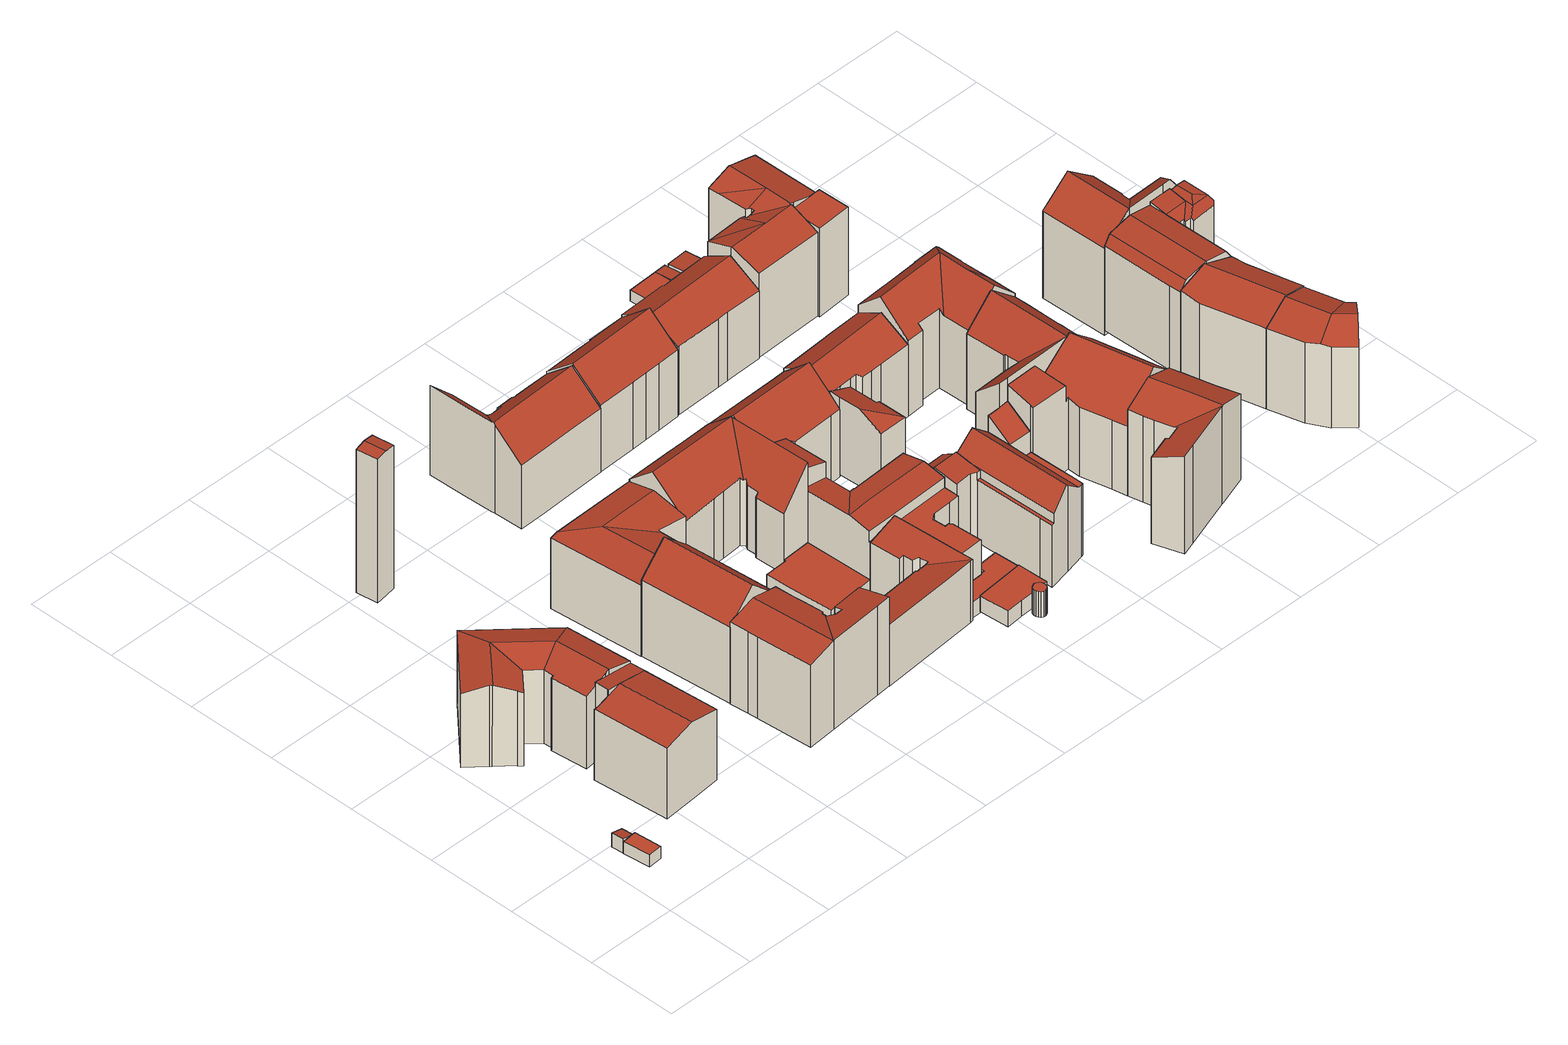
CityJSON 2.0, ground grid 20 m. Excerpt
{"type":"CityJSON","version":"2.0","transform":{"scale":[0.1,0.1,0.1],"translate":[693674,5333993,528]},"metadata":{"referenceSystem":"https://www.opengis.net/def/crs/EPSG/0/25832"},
"CityObjects":{
"building1":{"type":"Building","attributes":{"Gemeindeschluessel":"09162000","HoeheDach":"532.873","HoeheGrund":"530.140","Methode":"1000","NiedrigsteTraufeDesGebaeudes":"532.873","Geometrietyp2DReferenz":"3000","function":"31001_2000","roofType":"1000","measuredHeight":2.73},"geometry":[{"type":"MultiSurface","lod":"2","boundaries":[[[0,1,2,3]],[[4,5,6,7,8,9]],[[8,10,1,0,11,9]],[[7,6,12,2,1,10,8]],[[3,2,12,13]],[[5,4,9,11,0,3,13]],[[13,12,6,5]]],"semantics":{"surfaces":[{"type":"WallSurface"},{"type":"RoofSurface"},{"type":"GroundSurface"}],"values":[0,0,0,1,0,2,0]}}]},
"building2":{"type":"Building","attributes":{"Gemeindeschluessel":"09162000","HoeheDach":"533.484","HoeheGrund":"530.180","Methode":"1000","NiedrigsteTraufeDesGebaeudes":"532.706","Geometrietyp2DReferenz":"3000","function":"31001_2000","roofType":"2100","measuredHeight":3.3},"geometry":[{"type":"MultiSurface","lod":"2","boundaries":[[[14,15,16,17]],[[17,18,19,14]],[[15,20,21,16]],[[14,19,20,15]],[[16,21,18,17]],[[18,21,20,19]]],"semantics":{"surfaces":[{"type":"GroundSurface"},{"type":"WallSurface"},{"type":"RoofSurface"}],"values":[0,1,1,1,1,2]}}]},
"building3":{"type":"Building","attributes":{"Gemeindeschluessel":"09162000","HoeheDach":"549.040","HoeheGrund":"529.878","Methode":"2000","NiedrigsteTraufeDesGebaeudes":"546.915","Geometrietyp2DReferenz":"3000","function":"31001_9998","roofType":"3100","measuredHeight":19.16,"storeysAboveGround":4},"geometry":[{"type":"MultiSurface","lod":"2","boundaries":[[[22,23,24,25]],[[26,27,28,29]],[[30,31,32,33]],[[32,34,35,36,37]],[[25,24,31,30]],[[38,39,40,35]],[[41,37,36,42]],[[39,38,43,44]],[[45,46,47,48]],[[49,50,51,52]],[[33,32,37,41]],[[23,22,53,54]],[[26,29,51,50,55,56,57,45,48]],[[35,40,42,36]],[[58,46,45,57,59]],[[32,31,24,23,54,60,34]],[[60,54,53,58,59]],[[27,26,48,47]],[[49,44,43,55,50]],[[34,60,59,57,56]],[[34,56,38,35]],[[52,51,29,28]],[[49,52,28,27,47,46,58,53,22,25,30,33,41,42,40,39,44]],[[55,43,38,56]]],"semantics":{"surfaces":[{"type":"WallSurface"},{"type":"RoofSurface"},{"type":"GroundSurface"}],"values":[0,0,0,1,0,0,0,0,0,0,0,0,1,0,0,1,0,0,0,1,1,0,2,1]}}]},
"building4":{"type":"Building","attributes":{"Gemeindeschluessel":"09162000","HoeheDach":"548.802","HoeheGrund":"530.030","Methode":"2000","NiedrigsteTraufeDesGebaeudes":"546.640","Geometrietyp2DReferenz":"3000","function":"31001_9998","roofType":"3100","measuredHeight":18.77,"storeysAboveGround":4},"geometry":[{"type":"MultiSurface","lod":"2","boundaries":[[[61,62,63,64]],[[65,66,67]],[[68,69,70,71,72,73,74,75,61,64,76,77]],[[67,66,78,79,80]],[[78,81,82,83,84,63,62,85,86,87,79]],[[88,80,79,87,73,72,71]],[[65,67,80,88]],[[69,68,77,89,90,91]],[[75,85,62,61]],[[70,69,91,65,88,71]],[[74,86,85,75]],[[81,78,66]],[[84,89,77,76,64,63]],[[73,87,86,74]],[[90,89,84,83,92]],[[91,90,92,81,66,65]],[[92,83,82,81]]],"semantics":{"surfaces":[{"type":"WallSurface"},{"type":"GroundSurface"},{"type":"RoofSurface"}],"values":[0,0,1,0,2,0,2,0,0,0,0,0,0,0,2,2,0]}}]},
"building5":{"type":"Building","attributes":{"Gemeindeschluessel":"09162000","HoeheDach":"564.290","HoeheGrund":"530.280","Methode":"2000","NiedrigsteTraufeDesGebaeudes":"563.946","Geometrietyp2DReferenz":"3000","function":"31001_2000","roofType":"3100","measuredHeight":34.01},"geometry":[{"type":"MultiSurface","lod":"2","boundaries":[[[93,94,95,96,97,98]],[[99,100,95,94]],[[101,102,103,100,99,104]],[[96,95,100,103]],[[101,104,93,98]],[[104,99,94,93]],[[102,101,98,97,96,103]]],"semantics":{"surfaces":[{"type":"WallSurface"},{"type":"RoofSurface"},{"type":"GroundSurface"}],"values":[0,1,0,0,0,1,2]}}]},
"building6":{"type":"Building","attributes":{"Gemeindeschluessel":"09162000","HoeheDach":"553.615","HoeheGrund":"529.920","Methode":"1000","NiedrigsteTraufeDesGebaeudes":"547.681","Geometrietyp2DReferenz":"3000","function":"31001_9998","roofType":"3100","measuredHeight":23.7,"storeysAboveGround":5},"geometry":[{"type":"MultiSurface","lod":"2","boundaries":[[[105,106,107,108,109,110]],[[111,112,106,105,110,113,114]],[[115,116,117,118,119,120,121,109,108,107]],[[118,122,123,119]],[[117,116,115,107,106,112,111,124]],[[123,114,113,121,120,119]],[[117,124,122,118]],[[121,113,110,109]],[[124,111,114,123,122]]],"semantics":{"surfaces":[{"type":"WallSurface"},{"type":"RoofSurface"},{"type":"GroundSurface"}],"values":[0,1,2,0,0,0,0,0,1]}}]},
"building7":{"type":"Building","attributes":{"Gemeindeschluessel":"09162000","HoeheDach":"550.726","HoeheGrund":"529.813","Methode":"1000","NiedrigsteTraufeDesGebaeudes":"549.039","Geometrietyp2DReferenz":"3000","function":"31001_9998","roofType":"3100","measuredHeight":20.91,"storeysAboveGround":5},"geometry":[{"type":"MultiSurface","lod":"2","boundaries":[[[125,126,127,128,129,130,131,132,133,134,135,136,137,138,139,140,141]],[[126,125,142,143,144]],[[142,125,141,145]],[[135,134,146,147,148]],[[132,149,150,133]],[[136,151,152,137]],[[128,153,154,129]],[[151,148,147,142,145,155,156,157,152]],[[139,156,155,140]],[[131,158,149,132]],[[130,159,158,131]],[[143,160,154,153,161,144]],[[130,129,154,160,159]],[[151,136,135,148]],[[138,157,156,139]],[[161,127,126,144]],[[143,142,147,146,150,149,158,159,160]],[[127,161,153,128]],[[140,155,145,141]],[[146,134,133,150]],[[137,152,157,138]]],"semantics":{"surfaces":[{"type":"GroundSurface"},{"type":"WallSurface"},{"type":"RoofSurface"}],"values":[0,1,1,1,1,1,1,2,1,1,1,2,1,1,1,1,2,1,1,1,1]}}]},
"building8":{"type":"Building","attributes":{"Gemeindeschluessel":"09162000","HoeheDach":"548.048","HoeheGrund":"529.820","Methode":"2000","NiedrigsteTraufeDesGebaeudes":"546.355","Geometrietyp2DReferenz":"3000","function":"31001_9998","roofType":"3100","measuredHeight":18.23,"storeysAboveGround":4},"geometry":[{"type":"MultiSurface","lod":"2","boundaries":[[[162,163,164,165]],[[166,167,168,169,170,171]],[[172,173,174,175,176,177,178]],[[178,177,176,179,180,181]],[[182,183,184,185]],[[172,186,183,182,187,188,189,173]],[[165,164,168,167]],[[181,180,179,190,191,192,171,170]],[[193,163,184,183,186,172,178]],[[169,168,164,163,193,178,181,170]],[[162,185,184,163]],[[194,195,196,189,188,187,182,185,162,165,167,166,171,192,191,190]],[[175,195,194,190,179,176]],[[196,195,175,174,173,189]]],"semantics":{"surfaces":[{"type":"WallSurface"},{"type":"RoofSurface"},{"type":"GroundSurface"}],"values":[0,0,1,1,0,0,0,0,1,1,0,2,0,0]}}]},
"building9":{"type":"Building","attributes":{"Gemeindeschluessel":"09162000","HoeheDach":"531.560","HoeheGrund":"529.818","Methode":"2000","NiedrigsteTraufeDesGebaeudes":"531.560","Geometrietyp2DReferenz":"3000","function":"31001_2000","roofType":"1000","measuredHeight":1.74},"geometry":[{"type":"MultiSurface","lod":"2","boundaries":[[[197,198,199,200]],[[198,201,202,199]],[[203,202,201,204]],[[199,202,203,200]],[[200,203,204,197]],[[197,204,201,198]]],"semantics":{"surfaces":[{"type":"GroundSurface"},{"type":"WallSurface"},{"type":"RoofSurface"}],"values":[0,1,2,1,1,1]}}]},
"building10":{"type":"Building","attributes":{"Gemeindeschluessel":"09162000","HoeheDach":"544.127","HoeheGrund":"529.690","Methode":"1000","NiedrigsteTraufeDesGebaeudes":"542.084","Geometrietyp2DReferenz":"3000","function":"31001_9998","roofType":"2100","measuredHeight":14.44,"storeysAboveGround":3},"geometry":[{"type":"MultiSurface","lod":"2","boundaries":[[[205,206,207,208,209,210]],[[211,212,213,214]],[[215,216,217,218]],[[219,220,221,222,223,224]],[[205,210,212,211]],[[225,226,227,228,229,230,231,232]],[[233,234,224,223]],[[214,213,225,232]],[[235,236,216,215]],[[218,217,234,233]],[[237,238,239,240,236,235]],[[241,242,208,207]],[[207,206,205,211,214,232,231,230,229,238,237,235,215,218,233,223,222,221,241]],[[221,220,242,241]],[[210,209,208,242,227,226,225,213,212]],[[217,216,236,240,239,228,227,242,220,219,224,234]],[[229,228,239,238]]],"semantics":{"surfaces":[{"type":"WallSurface"},{"type":"GroundSurface"},{"type":"RoofSurface"}],"values":[0,0,0,0,0,0,0,0,0,0,0,0,1,0,2,2,0]}}]},
"building11":{"type":"Building","attributes":{"Gemeindeschluessel":"09162000","HoeheDach":"533.316","HoeheGrund":"529.910","Methode":"1000","NiedrigsteTraufeDesGebaeudes":"533.316","Geometrietyp2DReferenz":"3000","function":"31001_2000","roofType":"1000","measuredHeight":3.41},"geometry":[{"type":"MultiSurface","lod":"2","boundaries":[[[243,244,245,246,247,248,249,250,251,252]],[[253,249,248,254]],[[252,251,250,255,256,257]],[[258,259,260,245,244,243,252,257]],[[254,248,247,261]],[[260,262,261,247,246,245]],[[255,250,249,253]],[[261,262,260,259,258,257,256,255,253,254]]],"semantics":{"surfaces":[{"type":"RoofSurface"},{"type":"WallSurface"},{"type":"GroundSurface"}],"values":[0,1,1,1,1,1,1,2]}}]},
"building12":{"type":"Building","attributes":{"Gemeindeschluessel":"09162000","HoeheDach":"552.190","HoeheGrund":"529.890","Methode":"2000","NiedrigsteTraufeDesGebaeudes":"544.020","Geometrietyp2DReferenz":"3000","function":"31001_9998","roofType":"3100","measuredHeight":22.3,"storeysAboveGround":5},"geometry":[{"type":"MultiSurface","lod":"2","boundaries":[[[254,263,264,253]],[[265,266,267,268]],[[264,263,269,270,271,272,273,274,275,276,277]],[[278,279,280,281]],[[282,283,284,285,281,280]],[[267,266,286,287,272,271,288,289,290,291]],[[292,277,276,293]],[[294,295,273,272,287,296]],[[297,298,279,278]],[[268,267,291,299]],[[289,288,283,282,280,279,298,290]],[[300,301,302,254,253,292,293,303,304,295,294,296,305,265,268,299,306,297,278,281,285,284]],[[253,264,277,292]],[[276,275,274,304,303,293]],[[291,290,298,297,306,299]],[[304,274,273,295]],[[265,305,296,287,286,266]],[[254,302,301,300,284,283,288,271,270,269,263]]],"semantics":{"surfaces":[{"type":"WallSurface"},{"type":"RoofSurface"},{"type":"GroundSurface"}],"values":[0,0,1,0,0,1,0,0,0,0,1,2,0,0,0,0,0,0]}}]},
"building13":{"type":"Building","attributes":{"Gemeindeschluessel":"09162000","HoeheDach":"551.210","HoeheGrund":"530.130","Methode":"2000","NiedrigsteTraufeDesGebaeudes":"545.068","Geometrietyp2DReferenz":"3000","function":"31001_1000","roofType":"3100","measuredHeight":21.08,"storeysAboveGround":4},"geometry":[{"type":"MultiSurface","lod":"2","boundaries":[[[307,308,309,310,311,312,313,314,315,316]],[[317,318,319,320,321,322,323,324,325,326,327,328]],[[320,319,318,317,328,310,309,308,307,316,329,330,331,332,333,334,335,336,337,338,339,340,341,342,321]],[[343,322,321,342,341,340,344,345]],[[333,346,347,334]],[[335,348,349,336]],[[326,325,324,323,322,343,345,350,312,311,327]],[[312,350,345,344,351,352,353,349,348,347,346,354,355,313]],[[332,331,330,329,356,357,355,354]],[[314,313,355,357,356,315]],[[334,347,348,335]],[[316,315,356,329]],[[328,327,311,310]],[[353,352,351,344,340,339,338,337,336,349]],[[346,333,332,354]]],"semantics":{"surfaces":[{"type":"WallSurface"},{"type":"GroundSurface"},{"type":"RoofSurface"}],"values":[0,0,1,0,0,0,2,2,0,2,0,0,0,0,0]}}]},
"building14":{"type":"Building","attributes":{"Gemeindeschluessel":"09162000","HoeheDach":"534.330","HoeheGrund":"530.570","Methode":"1000","NiedrigsteTraufeDesGebaeudes":"534.330","Geometrietyp2DReferenz":"3000","function":"31001_2000","roofType":"1000","measuredHeight":3.76},"geometry":[{"type":"MultiSurface","lod":"2","boundaries":[[[358,359,360,361]],[[362,363,364,365,360,359,366,367,368,369,370]],[[371,372,358,361,373,374,375,376,377,378,379]],[[374,364,363,375]],[[370,369,368,379,378,377]],[[358,372,371,367,366,359]],[[379,368,367,371]],[[376,375,363,362,370,377]],[[374,373,361,360,365,364]]],"semantics":{"surfaces":[{"type":"WallSurface"},{"type":"RoofSurface"},{"type":"GroundSurface"}],"values":[0,1,2,0,0,0,0,0,0]}}]},
"building15":{"type":"Building","attributes":{"Gemeindeschluessel":"09162000","HoeheDach":"536.516","HoeheGrund":"530.516","Methode":"3220","NiedrigsteTraufeDesGebaeudes":"536.516","Geometrietyp2DReferenz":"3000","function":"31001_2000","roofType":"9999","measuredHeight":6},"geometry":[{"type":"MultiSurface","lod":"2","boundaries":[[[380,381,382,383]],[[384,385,386,387]],[[388,387,386,389,390,391,392,393,394,395,396,397,398,399,383,382,400,401]],[[402,403,397,396]],[[404,405,401,400]],[[405,404,381,380,406,407,403,402,408,409,410,411,412,413,414,385,384,415]],[[381,404,400,382]],[[409,408,395,394]],[[412,411,392,391]],[[403,407,398,397]],[[414,413,390,389]],[[408,402,396,395]],[[407,406,399,398]],[[413,412,391,390]],[[410,409,394,393]],[[385,414,389,386]],[[406,380,383,399]],[[405,415,388,401]],[[411,410,393,392]],[[415,384,387,388]]],"semantics":{"surfaces":[{"type":"WallSurface"},{"type":"GroundSurface"},{"type":"RoofSurface"}],"values":[0,0,1,0,0,2,0,0,0,0,0,0,0,0,0,0,0,0,0,0]}}]},
"building16":{"type":"Building","attributes":{"Gemeindeschluessel":"09162000","HoeheDach":"534.026","HoeheGrund":"530.280","Methode":"1000","NiedrigsteTraufeDesGebaeudes":"534.026","Geometrietyp2DReferenz":"3000","function":"31001_2000","roofType":"1000","measuredHeight":3.75},"geometry":[{"type":"MultiSurface","lod":"2","boundaries":[[[416,417,418,419]],[[420,421,422,423]],[[424,425,426,427]],[[419,418,428,429]],[[427,426,421,420]],[[430,416,419,429,431,424,427,420,423,432]],[[423,422,433,432]],[[416,430,432,433,434,417]],[[429,428,435,431]],[[431,435,425,424]],[[418,417,434,433,422,421,426,425,435,428]]],"semantics":{"surfaces":[{"type":"WallSurface"},{"type":"GroundSurface"},{"type":"RoofSurface"}],"values":[0,0,0,0,0,1,0,0,0,0,2]}}]},
"building17":{"type":"Building","attributes":{"Gemeindeschluessel":"09162000","HoeheDach":"552.700","HoeheGrund":"530.020","Methode":"2000","NiedrigsteTraufeDesGebaeudes":"542.090","Geometrietyp2DReferenz":"3000","function":"31001_9998","roofType":"3100","measuredHeight":22.68,"storeysAboveGround":5},"geometry":[{"type":"MultiSurface","lod":"2","boundaries":[[[436,437,438,439]],[[440,441,442,443,444,445,446,447]],[[448,449,450,451]],[[452,453,454,455]],[[439,438,456,457]],[[458,459,460,461]],[[451,450,437,436]],[[462,463,464,465]],[[466,467,468,469]],[[470,471,472,473,460,459,474,475,476,477,478,479]],[[463,480,481,482,483,484]],[[479,485,486,470]],[[234,487,488,489,484,483,482,490,491,492,493,494,495]],[[455,454,496,497]],[[498,499,500,501]],[[502,503,501,500,504,505]],[[506,474,459,458]],[[495,507,508,509,510,234]],[[511,473,472,512]],[[513,514,457,456]],[[465,515,516,517,518,496,454,453,468,467,519,520,516,462]],[[521,518,517,522]],[[514,513,523,524]],[[480,463,462,516,520,470,486,525]],[[526,527,522,517,516,515]],[[528,529,530,531]],[[532,533,534,535,524,523]],[[536,537,538,539]],[[540,502,505,541,509,508]],[[475,542,543,544,545,476]],[[542,475,474,506]],[[529,528,546,526,515,465,464]],[[525,486,485,547]],[[510,509,541,505,504,500,499,533,532,523,513,456,438,437,450,449,548,549,487,234]],[[550,548,449,448,551,441,440]],[[476,545,538,537,552,477]],[[534,533,499,498]],[[553,552,537,536]],[[469,468,453,452]],[[531,530,445,444]],[[519,467,466,554,512,472,471]],[[506,458,461,511,512,554,466,469,452,455,497,521,522,527,526,546,528,531,444,443,442,441,551,448,451,436,439,457,514,524,535,534,498,501,503,502,540,508,507,495,494,493,492,491,490,555,556,557,558,553,536,539,544,543,542]],[[497,496,518,521]],[[559,447,446,445,530,529,464,463,484,489]],[[480,525,547,481]],[[539,538,545,544]],[[482,481,547,485,479,478,477,552,553,558,557,556,555,490]],[[519,471,470,520]],[[461,460,473,511]],[[487,549,548,550,560,488]],[[560,550,440,447,559,489,488]]],"semantics":{"surfaces":[{"type":"WallSurface"},{"type":"RoofSurface"},{"type":"GroundSurface"}],"values":[0,0,0,0,0,0,0,0,0,1,1,0,0,0,0,0,0,0,0,0,1,0,0,0,0,0,0,0,0,0,0,0,1,1,0,1,0,0,0,0,0,2,0,1,0,0,0,0,0,0,1]}}]},
"building18":{"type":"Building","attributes":{"Gemeindeschluessel":"09162000","HoeheDach":"551.819","HoeheGrund":"530.180","Methode":"1000","NiedrigsteTraufeDesGebaeudes":"545.807","Geometrietyp2DReferenz":"3000","function":"31001_1000","roofType":"3100","measuredHeight":21.64,"storeysAboveGround":5},"geometry":[{"type":"MultiSurface","lod":"2","boundaries":[[[561,562,563,564]],[[565,566,567,568,569,570,571,572]],[[573,574,575,566,565,572,576,577]],[[577,578,562,561]],[[579,569,568,580]],[[580,568,567,581]],[[581,567,566,575]],[[579,580,581,575,574,573,577,561,564,582,583,584,585]],[[582,586,587,583]],[[564,563,586,582]],[[576,578,577]],[[585,570,569,579]],[[572,571,587,586,563,562,578,576]],[[570,585,584,583,587,571]]],"semantics":{"surfaces":[{"type":"WallSurface"},{"type":"RoofSurface"},{"type":"GroundSurface"}],"values":[0,1,0,0,0,0,0,2,0,0,0,0,1,0]}}]},
"building19":{"type":"Building","attributes":{"Gemeindeschluessel":"09162000","HoeheDach":"548.500","HoeheGrund":"528.031","Methode":"2000","NiedrigsteTraufeDesGebaeudes":"542.640","Geometrietyp2DReferenz":"3000","function":"31001_9998","roofType":"3100","measuredHeight":20.47,"storeysAboveGround":3},"geometry":[{"type":"MultiSurface","lod":"2","boundaries":[[[588,589,590,591,592,593,594]],[[595,596,597,598]],[[599,600,596,595]],[[601,602,603,604,605]],[[606,607,608,609]],[[601,605,600,599]],[[610,611,612,613]],[[614,615,616,608,607,597]],[[617,618,619,620]],[[621,622,623,612]],[[589,588,610,613,624,617,620,602,601,599,595,598,606,609,625,626]],[[598,597,607,606]],[[627,628,629]],[[625,616,615,626]],[[624,630,618,617]],[[613,612,623,630,624]],[[609,608,616,625]],[[611,594,593,621,612]],[[618,630,623,622,629,628,619]],[[591,590,614,597,596,600,605,604]],[[592,591,604,603,627,629]],[[588,594,611,610]],[[592,629,622,621,593]],[[589,626,615,614,590]],[[602,620,619,628,627,603]]],"semantics":{"surfaces":[{"type":"WallSurface"},{"type":"RoofSurface"},{"type":"GroundSurface"}],"values":[0,0,0,0,0,0,0,1,0,0,2,0,0,0,0,0,0,1,1,1,1,0,0,0,0]}}]},
"building20":{"type":"Building","attributes":{"Gemeindeschluessel":"09162000","HoeheDach":"542.557","HoeheGrund":"530.770","Methode":"1000","NiedrigsteTraufeDesGebaeudes":"538.345","Geometrietyp2DReferenz":"3000","function":"31001_9998","roofType":"2100","measuredHeight":11.79,"storeysAboveGround":2},"geometry":[{"type":"MultiSurface","lod":"2","boundaries":[[[631,632,633,634,635,636,637]],[[637,636,635,638,639,640]],[[641,642,640,639,638,643,644]],[[634,633,644,643,638,635]],[[642,631,637,640]],[[641,632,631,642]],[[644,633,632,641]]],"semantics":{"surfaces":[{"type":"RoofSurface"},{"type":"WallSurface"},{"type":"GroundSurface"}],"values":[0,1,2,1,1,1,1]}}]},
"building21":{"type":"Building","attributes":{"Gemeindeschluessel":"09162000","HoeheDach":"548.668","HoeheGrund":"530.690","Methode":"2000","NiedrigsteTraufeDesGebaeudes":"545.852","Geometrietyp2DReferenz":"3000","function":"31001_9998","roofType":"2100","measuredHeight":17.98,"storeysAboveGround":4},"geometry":[{"type":"MultiSurface","lod":"2","boundaries":[[[645,646,647,648,649,650,651,652]],[[653,654,645,652]],[[655,656,657,658]],[[659,660,656,655]],[[649,648,661,662]],[[654,663,646,645]],[[662,661,660,659]],[[664,665,653,652,651,650,649,662,659,655,658,666]],[[654,653,665,664,666,667,668,663]],[[658,657,667,666]],[[663,668,667,657,656,660,661,648,647,646]]],"semantics":{"surfaces":[{"type":"WallSurface"},{"type":"RoofSurface"},{"type":"GroundSurface"}],"values":[0,0,0,0,0,1,0,2,0,0,1]}}]},
"building22":{"type":"Building","attributes":{"Gemeindeschluessel":"09162000","HoeheDach":"536.714","HoeheGrund":"530.900","Methode":"1000","NiedrigsteTraufeDesGebaeudes":"533.896","Geometrietyp2DReferenz":"3000","function":"31001_2000","roofType":"2100","measuredHeight":5.81},"geometry":[{"type":"MultiSurface","lod":"2","boundaries":[[[669,670,671,672]],[[673,674,675,676,671,670,677]],[[678,677,670,669]],[[679,672,671,676]],[[679,680,681,682,678,669,672]],[[680,679,676,675,674,681]],[[682,673,677,678]],[[681,674,673,682]]],"semantics":{"surfaces":[{"type":"WallSurface"},{"type":"RoofSurface"},{"type":"GroundSurface"}],"values":[0,1,0,0,2,0,0,0]}}]},
"building23":{"type":"Building","attributes":{"Gemeindeschluessel":"09162000","HoeheDach":"548.761","HoeheGrund":"530.988","Methode":"1000","NiedrigsteTraufeDesGebaeudes":"544.781","Geometrietyp2DReferenz":"3000","function":"31001_9998","roofType":"2100","measuredHeight":17.77,"storeysAboveGround":2},"geometry":[{"type":"MultiSurface","lod":"2","boundaries":[[[683,684,596,685]],[[684,683,686,687]],[[688,686,683,685,689]],[[689,690,691,688]],[[685,596,690,689]],[[687,691,690,596,684]],[[687,686,688,691]]],"semantics":{"surfaces":[{"type":"WallSurface"},{"type":"GroundSurface"},{"type":"RoofSurface"}],"values":[0,0,1,0,0,2,0]}}]},
"building24":{"type":"Building","attributes":{"Gemeindeschluessel":"09162000","HoeheDach":"551.121","HoeheGrund":"530.540","Methode":"2000","NiedrigsteTraufeDesGebaeudes":"547.352","Geometrietyp2DReferenz":"3000","function":"31001_9998","roofType":"3100","measuredHeight":20.58,"storeysAboveGround":5},"geometry":[{"type":"MultiSurface","lod":"2","boundaries":[[[692,693,694,695]],[[696,697,698,699,700,695,694,701]],[[702,703,704,705]],[[706,707,708,709,710,711,712,713,697,696,701,714]],[[715,713,712,716]],[[717,709,708,718]],[[704,703,693,692]],[[719,714,701,694,693,703,702]],[[720,711,710,721]],[[722,707,706,723]],[[724,725,723,706,714,719,702,705]],[[721,710,709,717]],[[716,712,711,720]],[[698,697,713,715]],[[718,708,707,722]],[[715,716,720,721,717,718,722,723,725,724,705,704,692,695,700,699,698]]],"semantics":{"surfaces":[{"type":"WallSurface"},{"type":"RoofSurface"},{"type":"GroundSurface"}],"values":[0,0,0,1,0,0,0,1,0,0,0,0,0,0,0,2]}}]},
"building25":{"type":"Building","attributes":{"Gemeindeschluessel":"09162000","HoeheDach":"550.509","HoeheGrund":"530.425","Methode":"1000","NiedrigsteTraufeDesGebaeudes":"546.279","Geometrietyp2DReferenz":"3000","function":"31001_1000","roofType":"3100","measuredHeight":20.08,"storeysAboveGround":4},"geometry":[{"type":"MultiSurface","lod":"2","boundaries":[[[726,727,728,729,730,731,732,733,734]],[[735,736,737,738]],[[739,740,741,742]],[[743,744,745,746,747,739,742,735,738,748,749,750,751,752,753,754,755]],[[751,733,732,752]],[[749,748,738,737,727,726,734,750]],[[756,744,743,755,729,728]],[[737,736,741,740,757,758,759,756,728,727]],[[750,734,733,751]],[[742,741,736,735]],[[752,732,731,753]],[[747,746,758,757,740,739]],[[753,731,730,754]],[[754,730,729,755]],[[759,758,746,745,744,756]]],"semantics":{"surfaces":[{"type":"RoofSurface"},{"type":"WallSurface"},{"type":"GroundSurface"}],"values":[0,1,1,2,1,1,1,0,1,1,1,1,1,1,1]}}]},
"building26":{"type":"Building","attributes":{"Gemeindeschluessel":"09162000","HoeheDach":"553.852","HoeheGrund":"530.880","Methode":"1000","NiedrigsteTraufeDesGebaeudes":"551.048","Geometrietyp2DReferenz":"3000","function":"31001_9998","roofType":"3100","measuredHeight":22.97,"storeysAboveGround":5},"geometry":[{"type":"MultiSurface","lod":"2","boundaries":[[[760,761,762,763,764,765,766,767]],[[768,769,770,771]],[[772,773,774,775]],[[776,777,778,779,780,781,782,783,784,774,773]],[[785,766,765,786]],[[775,774,784,787]],[[788,777,776,789]],[[790,791,792,788,789,772,775,787,793,794,795,796,797,768,771,798,799,785,786,800,801,802]],[[796,795,794,782,781,803,804,797]],[[769,804,803,781,780,761,760,767,805,770]],[[789,776,773,772]],[[791,790,802,762,761,780,779]],[[771,770,805,798]],[[788,792,791,779,778,777]],[[797,804,769,768]],[[784,783,782,794,793,787]],[[764,763,801,800,786,765]],[[801,763,762,802]],[[805,767,766,785,799,798]]],"semantics":{"surfaces":[{"type":"RoofSurface"},{"type":"WallSurface"},{"type":"GroundSurface"}],"values":[0,1,1,0,1,1,1,2,1,0,1,1,1,1,1,1,1,1,1]}}]},
"building27":{"type":"Building","attributes":{"Gemeindeschluessel":"09162000","HoeheDach":"554.760","HoeheGrund":"530.890","Methode":"2000","NiedrigsteTraufeDesGebaeudes":"547.090","Geometrietyp2DReferenz":"3000","function":"31001_9998","roofType":"3100","measuredHeight":23.87,"storeysAboveGround":5},"geometry":[{"type":"MultiSurface","lod":"2","boundaries":[[[806,807,808,809]],[[810,811,812,813,814,815]],[[816,817,818,819]],[[820,821,808,807,822,823,824,810,815,825]],[[798,823,822,771]],[[798,826,785,827,824,823]],[[828,829,821,820,830,831,832]],[[830,833,818,817,831]],[[812,811,834,835]],[[836,827,785,837,838,839]],[[771,822,807,806]],[[825,833,830,820]],[[832,831,817,816]],[[824,827,836,839,834,811,810]],[[826,798,771,806,809,829,828,832,816,819,840,814,813,812,835,838,837,785]],[[809,808,821,829]],[[833,825,815,814,840,819,818]],[[835,834,839,838]]],"semantics":{"surfaces":[{"type":"WallSurface"},{"type":"RoofSurface"},{"type":"GroundSurface"}],"values":[0,0,0,1,0,0,0,1,0,0,0,0,0,1,2,0,0,0]}}]},
"building28":{"type":"Building","attributes":{"Gemeindeschluessel":"09162000","HoeheDach":"554.330","HoeheGrund":"530.594","Methode":"2000","NiedrigsteTraufeDesGebaeudes":"548.343","Geometrietyp2DReferenz":"3000","function":"31001_9998","roofType":"3100","measuredHeight":23.74,"storeysAboveGround":5},"geometry":[{"type":"MultiSurface","lod":"2","boundaries":[[[841,842,843,844,845,846,847]],[[848,849,850,851]],[[843,842,852,853,854,855,856,857,858,859,860,861,862,863,864,865,848,851,866,844]],[[864,867,868,865]],[[842,841,869,852]],[[870,857,856,871,872]],[[852,869,873,853]],[[857,870,874,858]],[[865,868,849,848]],[[875,866,851,850]],[[866,875,845,844]],[[863,862,876,877,878]],[[871,856,855,879]],[[861,880,876,862]],[[860,881,880,861]],[[858,874,882,859]],[[871,879,883,873,869,841,847,872]],[[846,877,876,880,881,882,874,870,872,847]],[[854,883,879,855]],[[853,873,883,854]],[[863,878,867,864]],[[846,845,875,850,849,868,867,878,877]],[[859,882,881,860]]],"semantics":{"surfaces":[{"type":"WallSurface"},{"type":"GroundSurface"},{"type":"RoofSurface"}],"values":[0,0,1,0,0,0,0,0,0,0,0,0,0,0,0,0,2,2,0,0,0,2,0]}}]},
"building29":{"type":"Building","attributes":{"Gemeindeschluessel":"09162000","HoeheDach":"534.725","HoeheGrund":"530.998","Methode":"2000","NiedrigsteTraufeDesGebaeudes":"533.460","Geometrietyp2DReferenz":"3000","function":"31001_2000","roofType":"1000","measuredHeight":3.73},"geometry":[{"type":"MultiSurface","lod":"2","boundaries":[[[884,885,886,887]],[[888,889,890,891,884,887]],[[888,892,893,889]],[[890,889,893,894,895]],[[896,897,898,895,894]],[[899,886,885,900]],[[888,887,886,899,897,896,901,892]],[[892,901,894,893]],[[897,899,900,898]],[[891,898,900,885,884]],[[901,896,894]],[[890,895,898,891]]],"semantics":{"surfaces":[{"type":"WallSurface"},{"type":"GroundSurface"},{"type":"RoofSurface"}],"values":[0,1,0,0,2,2,0,2,0,0,0,0]}}]},
"building30":{"type":"Building","attributes":{"Gemeindeschluessel":"09162000","HoeheDach":"554.582","HoeheGrund":"530.470","Methode":"2000","NiedrigsteTraufeDesGebaeudes":"548.081","Geometrietyp2DReferenz":"3000","function":"31001_9998","roofType":"3100","measuredHeight":24.11,"storeysAboveGround":5},"geometry":[{"type":"MultiSurface","lod":"2","boundaries":[[[902,903,904,905,906,907,908,909]],[[910,911,912,913,914,915,916,917,918,919,920,698,921,695,922,923,924,925,926,927]],[[914,928,929,915]],[[912,911,910,930,931,932]],[[919,933,934,920]],[[926,935,936,927]],[[914,913,912,932,937,928]],[[923,907,906,924]],[[938,902,909,695,921,698]],[[918,917,939,940,933,919]],[[920,934,938,698]],[[928,937,941,904,942,929]],[[929,942,939,917,916,915]],[[927,936,930,910]],[[909,908,907,923,922,695]],[[906,905,935,926,925,924]],[[938,934,933,940,939,942,904,903,902]],[[932,931,941,937]],[[931,930,936,935,905,904,941]]],"semantics":{"surfaces":[{"type":"RoofSurface"},{"type":"GroundSurface"},{"type":"WallSurface"}],"values":[0,1,2,2,2,2,2,2,2,2,2,0,2,2,2,2,0,0,0]}}]},
"building31":{"type":"Building","attributes":{"Gemeindeschluessel":"09162000","HoeheDach":"552.850","HoeheGrund":"530.650","Methode":"2000","NiedrigsteTraufeDesGebaeudes":"550.300","Geometrietyp2DReferenz":"3000","function":"31001_1000","roofType":"2100","measuredHeight":22.2,"storeysAboveGround":5},"geometry":[{"type":"MultiSurface","lod":"2","boundaries":[[[943,944,945,946,947,948]],[[949,950,951,952,953]],[[954,955,956,957,958,959,960,961]],[[951,950,962,963,964,965,966,967]],[[968,969,970,971,972,973]],[[974,975,944,943]],[[976,973,972,974,943,948]],[[961,960,977,978,979,963,962,949]],[[980,981,982,983,959,958]],[[978,977,984,985,986,987]],[[985,984,970,969]],[[988,979,978,987]],[[989,990,991,992]],[[993,994,990,989]],[[946,945,994,993]],[[954,961,949,953,995]],[[955,954,995,996]],[[992,991,982,981]],[[972,971,975,974]],[[960,959,983,975,971,970,984,977]],[[995,953,952,997,998,996]],[[982,991,990,994,945,944,975,983]],[[964,963,979,988]],[[997,952,951,967]],[[992,981,980,958,957,956,955,996,998,997,967,966,965,964,988,987,986,985,969,968,973,976,948,947,946,993,989]],[[949,962,950]]],"semantics":{"surfaces":[{"type":"WallSurface"},{"type":"RoofSurface"},{"type":"GroundSurface"}],"values":[0,1,0,0,0,1,0,1,0,0,0,0,0,0,0,1,0,0,1,1,0,1,0,0,2,1]}}]},
"building32":{"type":"Building","attributes":{"Gemeindeschluessel":"09162000","HoeheDach":"551.370","HoeheGrund":"530.664","Methode":"2000","NiedrigsteTraufeDesGebaeudes":"551.370","Geometrietyp2DReferenz":"3000","function":"31001_1000","roofType":"1000","measuredHeight":20.71,"storeysAboveGround":6},"geometry":[{"type":"MultiSurface","lod":"2","boundaries":[[[999,1000,1001,1002]],[[1001,1000,1003,1004]],[[999,1005,1006,1003,1000]],[[1007,1002,1001,1004,1008]],[[1004,1003,1006,1008]],[[1002,1007,1005,999]],[[1007,1008,1006,1005]]],"semantics":{"surfaces":[{"type":"WallSurface"},{"type":"RoofSurface"},{"type":"GroundSurface"}],"values":[0,0,1,2,0,0,0]}}]},
"building33":{"type":"Building","attributes":{"Gemeindeschluessel":"09162000","HoeheDach":"552.390","HoeheGrund":"530.930","Methode":"2000","NiedrigsteTraufeDesGebaeudes":"549.838","Geometrietyp2DReferenz":"3000","function":"31001_9998","roofType":"3100","measuredHeight":21.46,"storeysAboveGround":5},"geometry":[{"type":"MultiSurface","lod":"2","boundaries":[[[1009,1010,1011,1012,1013]],[[1014,1015,1016,1017]],[[1011,1016,1015,1018,1012]],[[1019,1020,1017,1016,1011,1010]],[[1012,1018,1021,1022]],[[1023,1024,1025,1026]],[[1025,1022,1021,1027,1028,1026]],[[1029,1030,1009,1013,1024,1023]],[[1024,1013,1012,1022,1025]],[[1019,1010,1009,1030]],[[1020,1019,1030,1029,1023,1026,1028,1027,1031,1014,1017]],[[1018,1015,1014,1031,1027,1021]]],"semantics":{"surfaces":[{"type":"RoofSurface"},{"type":"WallSurface"},{"type":"GroundSurface"}],"values":[0,1,0,1,0,1,1,1,0,1,2,1]}}]},
"building34":{"type":"Building","attributes":{"Gemeindeschluessel":"09162000","HoeheDach":"552.485","HoeheGrund":"530.910","Methode":"1000","NiedrigsteTraufeDesGebaeudes":"549.679","Geometrietyp2DReferenz":"3000","function":"31001_9998","roofType":"3100","measuredHeight":21.57,"storeysAboveGround":5},"geometry":[{"type":"MultiSurface","lod":"2","boundaries":[[[1032,1033,1034,1035]],[[1036,1037,1038,1039,1040,1041,1042,1043,1035,1034]],[[1044,1045,1026,1046,1032,1035,1043,1042,1041,1040,1047,1048,1027]],[[1046,1026,1049,1050,1033,1032]],[[1048,1051,1052,1027]],[[1053,1052,1051,1054,1039,1038,1037,1036]],[[1050,1049,1055,1053,1036,1034,1033]],[[1026,1045,1044,1027,1052,1053,1055,1049]],[[1048,1047,1040,1039,1054,1051]]],"semantics":{"surfaces":[{"type":"WallSurface"},{"type":"GroundSurface"},{"type":"RoofSurface"}],"values":[0,0,1,0,0,2,2,0,0]}}]},
"building35":{"type":"Building","attributes":{"Gemeindeschluessel":"09162000","HoeheDach":"552.703","HoeheGrund":"529.820","Methode":"2000","NiedrigsteTraufeDesGebaeudes":"549.479","Geometrietyp2DReferenz":"3000","function":"31001_9998","roofType":"3100","measuredHeight":22.88,"storeysAboveGround":5},"geometry":[{"type":"MultiSurface","lod":"2","boundaries":[[[1056,1057,1058,1059,1060]],[[1061,1062,1063,1064,1065,1066]],[[1067,1068,1065]],[[1069,1070,1071,1072]],[[1073,1074,1075,1076,1077]],[[1078,1079,1080,1077,1076]],[[1068,1067,1081,1082]],[[1083,1084,1079,1078,1085]],[[1086,1087,1088,1089,1090,1082,1081]],[[1083,1085,1091,1092]],[[1058,1057,1072,1071]],[[1093,1094,1095,1064,1063]],[[1091,1085,1078,1076,1075]],[[1096,1060,1059,1067,1065,1064,1095]],[[1097,1098,1099,1100,1101]],[[1102,1103,1104]],[[1056,1105,1094,1093,1106,1097,1101,1107,1108,1084,1083,1092,1074,1073,1087,1086,1069,1072,1057]],[[1109,1107,1101,1100]],[[1107,1109,1110,1108]],[[1066,1065,1068,1082,1090]],[[1056,1060,1096,1105]],[[1096,1095,1094,1105]],[[1090,1089,1066]],[[1092,1091,1075,1074]],[[1109,1100,1099,1102,1111,1110]],[[1099,1098,1061,1066,1102]],[[1058,1071,1070,1081,1067,1059]],[[1093,1063,1062,1106]],[[1084,1108,1110,1111,1079]],[[1102,1104,1080,1079,1111]],[[1086,1081,1070,1069]],[[1066,1089,1088,1103,1102]],[[1061,1098,1097,1106,1062]],[[1087,1073,1077,1080,1104,1103,1088]]],"semantics":{"surfaces":[{"type":"WallSurface"},{"type":"RoofSurface"},{"type":"GroundSurface"}],"values":[0,1,1,0,0,1,1,0,0,0,0,0,1,1,0,0,2,0,0,1,0,0,0,0,1,1,1,0,0,1,0,1,0,0]}}]},
"building36":{"type":"Building","attributes":{"Gemeindeschluessel":"09162000","HoeheDach":"554.420","HoeheGrund":"528.563","Methode":"2000","NiedrigsteTraufeDesGebaeudes":"548.965","Geometrietyp2DReferenz":"3000","function":"31001_9998","roofType":"3100","measuredHeight":25.86,"storeysAboveGround":5},"geometry":[{"type":"MultiSurface","lod":"2","boundaries":[[[1112,1113,1114,1115,1116,1117,1118,1119,1120,1121,1122]],[[1123,1124,1120,1119]],[[1125,1126,1127,1124,1123,1128,1129,1130]],[[1131,1132,1121,1120,1124,1127]],[[1121,1132,1133,1122]],[[1134,1125,1130,1135]],[[1136,1137,1112,1122,1133]],[[1113,1125,1134,1114]],[[1130,1129,1117,1116,1115,1135]],[[1136,1131,1127,1126,1137]],[[1133,1132,1131,1136]],[[1126,1125,1113,1112,1137]],[[1129,1128,1118,1117]],[[1118,1128,1123,1119]],[[1134,1135,1115,1114]]],"semantics":{"surfaces":[{"type":"GroundSurface"},{"type":"WallSurface"},{"type":"RoofSurface"}],"values":[0,1,2,1,1,2,1,1,1,2,2,1,1,1,1]}}]}
},
"vertices":[
[64,155,21],[64,155,49],[68,155,49],[68,155,21],[37,146,21],[43,93,21],[43,93,49],[37,146,49],[36,152,49],[36,152,21],[37,152,49],[37,152,21],[73,95,49],[73,95,21],
[34,179,22],[61,181,22],[64,155,22],[36,152,22],[36,152,55],[34,179,55],[61,181,47],[64,155,47],
[84,448,19],[84,448,191],[76,456,195],[76,456,19],[157,362,190],[157,362,19],[181,365,19],[181,365,197],[77,457,19],[77,457,195],[44,487,210],[44,488,19],[124,573,210],[123,653,191],[3,526,191],[40,491,209],[266,518,191],[266,518,19],[123,653,19],[40,491,19],[3,526,19],[279,374,191],[279,374,19],[155,444,191],[155,444,19],[149,443,19],[149,443,189],[220,369,19],[220,369,210],[211,368,207],[211,368,19],[125,492,19],[125,492,191],[221,369,210],[210,491,210],[154,466,191],[154,466,19],[154,466,192],[126,492,191],
[220,369,20],[220,369,199],[279,374,187],[279,374,20],[144,329,187],[180,332,195],[180,332,186],[228,169,20],[159,163,20],[144,329,20],[144,331,20],[180,333,20],[183,333,20],[181,365,20],[211,368,20],[282,341,20],[297,175,20],[180,332,208],[180,333,208],[180,333,186],[211,335,202],[213,335,201],[262,339,191],[282,341,187],[211,368,201],[181,365,207],[183,333,207],[144,331,186],[297,175,186],[228,169,202],[159,163,186],[213,335,202],
[210,991,359],[234,995,363],[258,998,359],[258,998,23],[234,995,23],[210,991,23],[241,947,363],[265,951,359],[217,944,23],[241,947,23],[265,951,23],[217,944,359],
[590,317,197],[590,316,197],[590,316,19],[590,317,19],[573,521,19],[573,521,197],[527,311,256],[568,315,217],[514,516,252],[510,516,256],[568,315,19],[527,311,19],[464,306,19],[446,510,19],[508,516,19],[510,516,19],[514,516,19],[446,510,197],[508,516,255],[464,306,198],
[544,125,18],[480,120,18],[470,243,18],[468,266,18],[464,306,18],[590,316,18],[593,277,18],[596,253,18],[600,208,18],[594,204,18],[595,193,18],[608,183,18],[625,184,18],[624,202,18],[693,208,18],[698,138,18],[664,135,18],[544,125,227],[543,125,227],[480,120,210],[664,135,227],[594,204,212],[595,197,212],[595,193,213],[596,253,210],[600,208,210],[608,183,215],[625,184,215],[468,266,210],[464,306,210],[698,138,227],[693,208,211],[624,202,211],[593,277,210],[590,316,211],[527,311,227],[470,243,210],
[514,516,18],[514,516,200],[508,516,199],[508,516,18],[439,580,18],[446,510,18],[446,510,184],[439,580,184],[426,717,184],[426,717,18],[575,586,184],[575,593,185],[576,593,185],[637,587,184],[634,664,200],[570,662,200],[500,660,200],[632,723,187],[564,721,187],[442,718,187],[579,522,18],[579,522,184],[573,521,186],[573,521,18],[575,584,184],[575,584,18],[575,586,18],[575,593,18],[632,723,18],[564,721,18],[442,718,18],[508,582,200],[634,664,18],[637,587,18],[576,593,18],
[672,323,18],[744,328,18],[747,288,18],[675,283,18],[744,328,36],[747,288,36],[675,283,36],[672,323,36],
[698,138,17],[864,152,17],[923,157,17],[923,157,161],[864,152,161],[698,138,161],[693,208,17],[693,208,145],[851,222,144],[851,222,17],[865,268,17],[865,268,144],[857,268,141],[857,268,17],[925,245,161],[928,198,161],[928,198,17],[925,245,17],[919,342,17],[919,342,161],[854,219,145],[859,220,145],[874,221,145],[881,221,147],[881,221,17],[874,221,17],[859,220,17],[854,219,17],[852,337,17],[852,337,141],[867,247,17],[867,247,144],[879,241,17],[879,240,17],[879,240,147],[879,241,147],[931,158,17],[931,158,161],
[737,419,53],[744,330,53],[744,328,53],[783,331,53],[852,337,53],[847,488,53],[784,485,53],[784,481,53],[735,479,53],[733,479,53],[784,485,19],[847,488,19],[784,481,19],[735,479,19],[733,479,19],[737,419,19],[744,330,19],[744,328,19],[852,337,19],[783,331,19],
[847,488,241],[784,485,161],[738,593,19],[738,593,175],[715,592,174],[715,592,19],[844,578,241],[841,665,241],[841,672,241],[789,592,172],[792,588,176],[787,579,169],[787,577,169],[788,554,169],[781,553,160],[706,725,19],[706,725,192],[729,726,192],[729,726,19],[774,727,192],[839,729,192],[839,729,19],[774,727,19],[778,596,176],[785,597,177],[841,672,242],[776,671,242],[634,667,242],[637,587,172],[781,553,19],[788,554,19],[789,592,19],[792,588,19],[785,597,19],[632,723,19],[632,723,192],[637,587,19],[841,672,19],[841,665,19],[844,578,19],[787,577,19],[787,579,19],[778,596,19],[634,667,19],
[536,1042,21],[539,974,21],[540,972,21],[540,969,21],[540,969,229],[540,972,232],[539,974,231],[536,1042,231],[533,1124,232],[533,1124,21],[603,906,21],[672,909,21],[700,910,21],[749,912,21],[752,912,21],[752,912,171],[749,912,171],[700,910,171],[672,909,171],[603,906,171],[542,904,171],[542,904,21],[593,1127,21],[596,1044,21],[597,1044,21],[597,1033,21],[623,1034,21],[623,1045,21],[662,1046,21],[663,1039,21],[668,1040,21],[700,1041,21],[743,1043,21],[747,1043,21],[749,981,21],[749,978,21],[749,978,229],[747,1043,177],[749,981,232],[623,1034,181],[623,1045,171],[662,1046,171],[663,1039,177],[600,975,232],[743,1043,177],[700,1041,177],[668,1040,177],[597,1033,180],[597,1044,171],[593,1127,171],[596,1044,171],
[1061,101,26],[1061,101,63],[1037,99,63],[1037,99,26],[951,140,63],[955,94,63],[992,97,63],[1025,98,63],[1061,102,63],[1060,124,63],[1059,169,63],[951,159,63],[950,159,63],[1060,124,26],[1061,102,26],[1025,98,26],[992,97,26],[955,94,26],[951,140,26],[950,159,26],[951,159,26],[1059,169,26],
[1020,69,85],[1016,71,85],[1016,71,25],[1020,69,25],[1012,88,85],[1015,92,85],[1015,92,25],[1012,88,25],[1011,84,25],[1019,94,25],[1023,96,25],[1027,95,25],[1031,92,25],[1034,89,25],[1036,85,25],[1036,80,25],[1035,76,25],[1032,72,25],[1029,70,25],[1024,68,25],[1013,75,25],[1011,79,25],[1035,76,85],[1032,72,85],[1013,75,85],[1011,79,85],[1024,68,85],[1029,70,85],[1036,80,85],[1036,85,85],[1034,89,85],[1031,92,85],[1027,95,85],[1023,96,85],[1019,94,85],[1011,84,85],
[950,159,23],[950,159,60],[931,158,60],[931,158,23],[1006,221,23],[1006,221,60],[1056,225,60],[1056,225,23],[995,203,23],[995,203,60],[1007,204,60],[1007,204,23],[928,198,60],[928,198,23],[972,161,23],[996,201,23],[1059,169,23],[1059,169,60],[972,161,60],[996,201,60],
[1028,313,20],[1028,313,141],[988,311,141],[988,311,20],[1051,373,170],[1051,373,20],[1050,398,20],[1048,442,20],[1048,447,20],[1048,447,165],[1048,442,166],[1050,398,175],[1053,319,20],[1053,319,141],[1053,315,141],[1053,315,20],[910,575,20],[910,575,141],[916,565,141],[916,565,20],[976,301,141],[976,301,20],[1018,599,20],[1018,599,179],[924,596,177],[924,596,20],[906,441,141],[906,441,165],[917,442,165],[917,442,141],[902,590,20],[902,590,141],[903,575,141],[903,575,20],[900,595,177],[905,595,177],[908,598,180],[919,599,181],[1042,600,179],[1042,625,202],[1039,673,247],[841,669,247],[841,665,244],[844,593,177],[904,499,165],[847,498,174],[847,488,174],[849,439,174],[851,390,175],[844,593,220],[900,595,201],[852,340,141],[852,340,165],[851,389,175],[847,488,20],[849,439,20],[851,390,20],[851,389,20],[852,340,20],[852,337,20],[916,513,141],[916,513,20],[995,203,20],[995,203,141],[996,201,141],[996,201,20],[928,198,20],[991,201,20],[991,201,141],[928,198,141],[1042,600,20],[909,341,20],[919,342,20],[919,342,141],[909,341,141],[919,599,20],[908,598,20],[978,273,141],[978,273,20],[906,454,141],[904,499,141],[904,504,141],[912,506,141],[905,595,141],[900,595,141],[912,506,20],[904,504,20],[987,274,141],[987,274,20],[904,499,201],[906,454,20],[904,499,20],[917,441,20],[917,441,165],[1022,446,165],[1022,446,20],[988,272,141],[991,268,141],[991,268,20],[988,272,20],[1011,733,20],[1011,733,191],[1036,734,191],[1036,734,20],[922,298,20],[922,298,141],[1042,625,20],[1039,673,20],[1039,675,20],[1039,675,245],[917,442,20],[847,498,220],[1052,348,141],[909,342,141],[1052,348,165],[1052,348,20],[839,729,191],[839,729,20],[905,595,20],[847,498,20],[844,593,20],[841,665,20],[841,669,20],[907,392,175],[909,342,165],
[831,1047,22],[831,1047,181],[866,1048,181],[866,1048,22],[749,978,237],[752,912,178],[837,915,178],[872,917,178],[905,918,178],[956,921,178],[953,988,238],[749,979,238],[749,979,22],[749,978,22],[752,912,22],[747,1043,182],[747,1043,22],[747,1043,181],[905,918,22],[872,917,22],[837,915,22],[866,1052,22],[950,1055,22],[953,988,22],[956,921,22],[866,1052,178],[950,1055,178],
[1109,135,0],[1160,146,0],[1160,146,202],[1157,146,205],[1115,136,168],[1115,136,146],[1109,135,146],[1194,325,0],[1194,325,168],[1195,284,168],[1195,284,0],[1192,377,0],[1192,377,169],[1154,376,0],[1148,376,0],[1148,376,202],[1151,376,205],[1154,376,202],[1207,284,0],[1207,284,168],[1210,188,168],[1210,188,0],[1108,165,0],[1108,165,146],[1104,317,146],[1104,317,0],[1198,155,168],[1206,157,168],[1210,158,168],[1053,319,0],[1053,319,165],[1051,373,174],[1051,373,0],[1111,317,146],[1111,317,164],[1104,317,164],[1091,322,0],[1210,158,0],[1206,157,0],[1109,375,168],[1109,375,174],[1110,338,168],[1091,322,165],
[1148,376,146],[1147,434,110],[1146,445,103],[1049,442,103],[1048,442,103],[1049,428,111],[1051,373,145],[1048,442,28],[1049,428,28],[1051,373,28],[1147,434,28],[1148,376,28],[1049,442,28],[1146,445,28],
[1046,500,179],[1044,554,207],[1044,555,207],[1042,600,207],[1042,600,27],[1044,555,27],[1044,554,27],[1046,500,27],[1108,502,27],[1108,502,179],[1097,628,27],[1097,628,182],[1099,565,182],[1099,565,27],[1070,626,27],[1070,626,194],[1042,625,207],[1042,625,27],[1108,503,179],[1107,557,27],[1108,503,27],[1107,566,27],[1107,566,179],[1107,557,179],
[1147,434,29],[1147,434,59],[1223,438,59],[1223,438,29],[1154,376,86],[1192,377,87],[1206,378,87],[1223,378,87],[1148,376,86],[1148,376,29],[1223,378,29],[1206,378,29],[1192,377,29],[1154,376,29],
[1246,325,30],[1246,325,168],[1194,325,30],[1244,379,30],[1244,379,208],[1223,378,30],[1192,377,30],[1192,377,207],[1223,378,207],
[1163,743,25],[1163,743,198],[1238,747,198],[1238,747,25],[1242,627,194],[1242,626,194],[1242,626,25],[1242,627,25],[1240,691,25],[1240,691,231],[1036,734,198],[1140,741,198],[1140,741,25],[1036,734,25],[1039,675,230],[1042,625,201],[1070,626,200],[1097,628,200],[1113,629,200],[1121,620,195],[1144,621,194],[1168,622,194],[1039,677,231],[1168,622,25],[1144,621,25],[1097,628,25],[1070,626,25],[1037,711,212],[1121,620,25],[1113,629,25],[1042,625,25],[1039,675,25],[1037,711,25],[1039,677,25],
[953,988,225],[953,987,225],[1167,997,225],[1165,1051,193],[1165,1060,187],[1079,1055,188],[1058,1054,188],[1057,1059,184],[950,1055,184],[959,921,24],[959,921,185],[956,921,185],[956,921,24],[1086,925,24],[1086,925,184],[1063,924,184],[1063,924,24],[1167,997,24],[1167,995,24],[1170,929,24],[1170,927,24],[1097,925,24],[953,987,24],[953,988,24],[950,1055,24],[1057,1059,24],[1058,1054,24],[1079,1055,24],[1165,1060,24],[1165,1051,24],[1167,995,224],[1097,925,184],[1170,927,183],[1170,929,184],
[1447,121,259],[1464,56,259],[1531,78,230],[1515,125,232],[1511,142,231],[1499,191,231],[1492,220,230],[1424,205,259],[1365,160,29],[1365,160,231],[1358,191,232],[1358,191,29],[1295,70,29],[1295,70,231],[1349,88,231],[1349,88,29],[1316,7,258],[1346,17,258],[1397,34,258],[1460,55,258],[1464,56,258],[1381,98,231],[1383,91,234],[1382,91,234],[1352,81,234],[1492,220,29],[1499,191,29],[1352,81,29],[1346,17,29],[1316,7,29],[1464,56,29],[1460,55,29],[1397,34,29],[1382,91,29],[1383,91,29],[1381,98,29],[1381,100,29],[1370,137,29],[1423,205,29],[1424,205,29],[1511,142,29],[1515,125,29],[1531,78,29],[1381,100,231],[1370,137,231],[1423,205,258],
[1351,224,29],[1351,224,192],[1336,289,191],[1336,289,29],[1405,384,268],[1464,385,217],[1464,385,29],[1405,384,29],[1397,383,29],[1397,383,260],[1246,325,29],[1246,325,230],[1244,379,246],[1244,379,29],[1329,318,191],[1336,318,197],[1358,191,192],[1423,205,249],[1444,210,268],[1315,381,191],[1444,210,29],[1492,220,225],[1329,318,29],[1336,318,29],[1329,318,228],[1246,317,228],[1246,317,29],[1315,381,246],[1466,336,225],[1466,336,29],[1485,253,225],[1485,253,29],[1471,312,29],[1471,312,226],[1315,381,29],
[1244,379,263],[1244,379,26],[1397,383,26],[1464,385,26],[1464,385,204],[1399,383,263],[1398,383,263],[1462,470,26],[1462,470,204],[1463,458,204],[1463,458,26],[1223,378,26],[1223,438,26],[1309,443,26],[1309,440,26],[1335,440,26],[1334,466,26],[1334,474,26],[1331,475,26],[1329,565,26],[1339,566,26],[1393,569,26],[1460,573,26],[1461,540,26],[1462,499,26],[1463,443,26],[1461,540,204],[1462,499,204],[1223,378,263],[1334,466,206],[1335,440,208],[1335,442,206],[1223,438,207],[1334,474,206],[1463,443,204],[1393,569,261],[1395,569,263],[1460,573,204],[1309,440,208],[1339,566,212],[1329,565,203],[1331,475,204],[1309,443,205],
[1256,1196,30],[1256,1196,62],[1258,1149,67],[1258,1149,30],[1120,1142,30],[1116,1197,30],[1208,1201,30],[1209,1193,30],[1120,1142,55],[1116,1197,55],[1183,1200,55],[1208,1201,55],[1187,1146,59],[1212,1147,59],[1209,1193,55],[1212,1147,67],[1209,1193,62],[1187,1146,55],
[1240,694,266],[1334,700,266],[1401,703,266],[1452,762,214],[1394,759,214],[1391,757,215],[1333,753,215],[1238,747,216],[1456,703,25],[1458,637,25],[1460,573,25],[1405,570,25],[1393,569,25],[1339,566,25],[1337,630,25],[1337,641,25],[1336,641,25],[1281,639,25],[1281,628,25],[1240,694,25],[1333,753,25],[1391,757,25],[1394,759,25],[1452,762,25],[1457,762,25],[1459,706,25],[1393,569,254],[1339,566,201],[1456,703,212],[1458,637,212],[1460,573,212],[1281,639,212],[1281,628,202],[1457,762,209],[1459,706,209],[1405,570,266],[1242,626,202],[1337,641,211],[1336,641,211],[1403,634,266],[1337,630,201],
[1267,1149,232],[1322,1152,249],[1327,1152,247],[1327,1152,26],[1322,1152,26],[1267,1149,26],[1255,995,249],[1167,1051,227],[1165,1051,227],[1167,995,247],[1167,992,249],[1324,932,223],[1324,932,26],[1324,997,26],[1324,998,26],[1324,1001,26],[1324,1001,248],[1324,998,248],[1324,997,249],[1252,1056,226],[1253,1056,226],[1253,1056,26],[1252,1056,26],[1167,1051,26],[1165,1051,26],[1273,1058,26],[1278,1054,26],[1278,1054,234],[1273,1058,233],[1271,1061,232],[1271,1061,26],[1268,1126,232],[1324,1061,249],[1268,1126,26],[1266,1045,230],[1258,1045,230],[1258,1052,228],[1325,1001,26],[1331,1001,26],[1331,1001,247],[1325,1001,249],[1278,1046,234],[1278,1046,26],[1266,1045,26],[1258,1045,26],[1258,1052,26],[1392,1156,26],[1392,1156,228],[1395,1003,228],[1395,1003,26],[1375,1155,26],[1375,1155,233],[1170,927,223],[1170,927,26],[1167,995,26],[1167,992,26],
[1395,1003,234],[1400,1003,234],[1400,1003,27],[1395,1003,27],[1402,933,234],[1402,933,27],[1324,1001,234],[1324,928,234],[1324,1001,27],[1324,928,27],
[1745,63,219],[1780,28,219],[1822,72,244],[1789,105,244],[1736,80,221],[1851,128,29],[1851,128,219],[1863,116,219],[1863,116,29],[1850,133,218],[1780,28,29],[1822,72,29],[1829,214,218],[1765,198,244],[1721,106,29],[1721,106,218],[1701,182,218],[1701,182,29],[1829,214,29],[1765,198,29],[1736,80,29],[1745,63,29],[1850,133,29],
[1667,316,29],[1667,316,217],[1666,361,221],[1666,361,29],[1727,363,245],[1733,363,242],[1798,365,217],[1799,365,217],[1799,365,29],[1798,365,29],[1733,363,29],[1727,363,29],[1769,199,29],[1748,194,29],[1699,192,29],[1799,364,29],[1800,332,29],[1701,182,217],[1699,192,217],[1800,332,220],[1829,214,220],[1769,199,245],[1799,364,217],[1748,194,236],
[1880,489,18],[1884,495,18],[1884,495,217],[1880,489,224],[1880,489,223],[1812,496,215],[1812,492,215],[1818,486,221],[1819,486,222],[1833,496,237],[1833,513,237],[1873,497,237],[1852,516,240],[1881,553,18],[1881,553,220],[1881,547,219],[1881,547,18],[1726,549,18],[1661,547,18],[1661,547,216],[1675,548,237],[1726,549,247],[1680,361,237],[1733,363,247],[1728,549,247],[1871,554,237],[1851,553,240],[1666,361,18],[1733,363,18],[1666,361,216],[1871,554,18],[1815,552,18],[1815,552,244],[1832,552,244],[1832,552,237],[1665,388,215],[1665,388,18],[1818,486,18],[1822,482,18],[1822,482,216],[1876,485,217],[1812,497,18],[1812,497,216],[1795,496,216],[1794,496,218],[1794,496,18],[1782,512,237],[1781,551,244],[1781,551,237],[1876,485,18],[1812,492,18],[1798,392,18],[1799,365,18],[1798,392,216],[1799,365,215],[1785,365,237],
[1815,552,6],[1726,549,6],[1661,547,6],[1657,697,6],[1720,699,6],[1788,701,6],[1789,629,6],[1784,623,6],[1784,606,6],[1869,608,6],[1871,554,6],[1784,623,215],[1784,606,215],[1726,549,264],[1727,549,264],[1785,606,215],[1789,629,211],[1788,701,210],[1722,699,264],[1866,608,215],[1869,608,211],[1871,554,211],[1661,547,211],[1657,697,211],[1833,552,264],[1815,552,264]
]}
